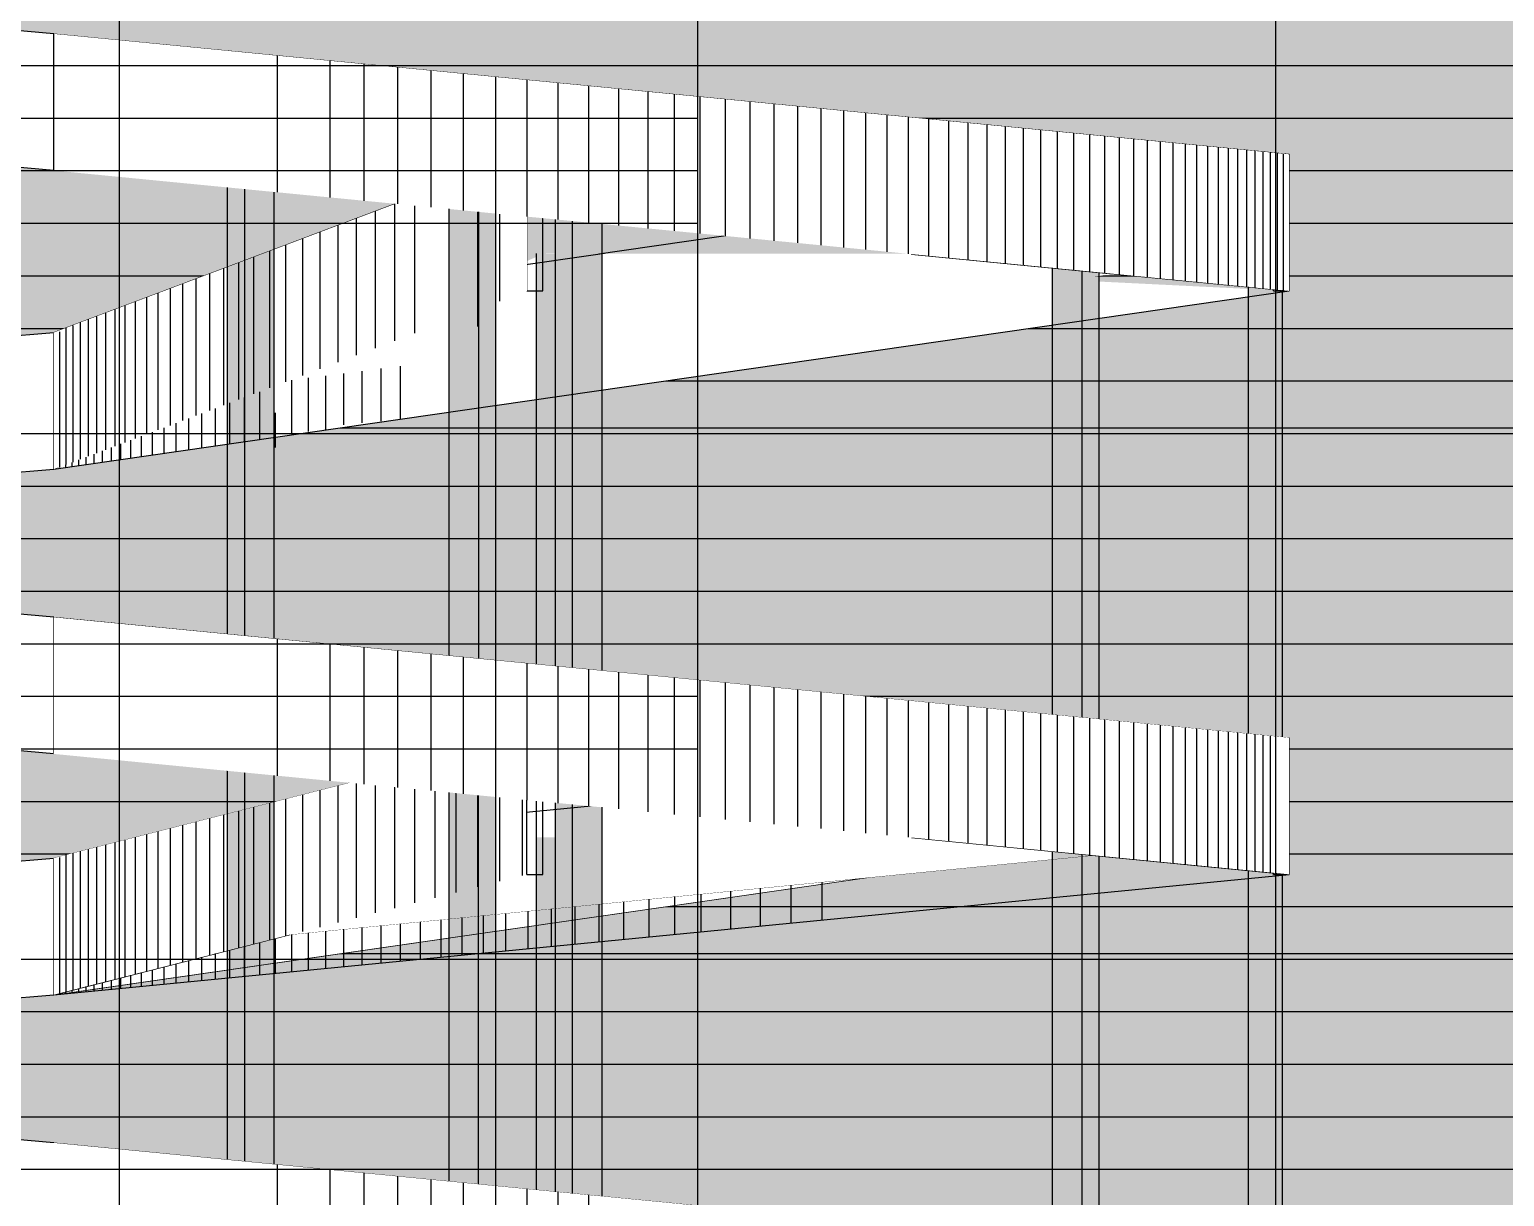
# Model space of a CAD drawing. Header units: millimetres. Extents: x 37653813 to 38677796, y 586285 to 874285.
# Drawn here: x 38262853 to 38290914, y 665817 to 688020 of the extents above; entities that cross this region are included whole.
import ezdxf

# ---------------------------------------------------------------- set-up
doc = ezdxf.new("R2010")
doc.units = ezdxf.units.MM
doc.header["$LTSCALE"] = 1000
doc.header["$MEASUREMENT"] = 0
doc.layers.get('0').update_dxf_attribs({"linetype": 'CONTINUOUS'})
for name, color, linetype in [('cen', 1, 'CONTINUOUS'), ('ELE-3', 7, 'CONTINUOUS'), ('ELE4', 4, 'CONTINUOUS'), ('HAT-251', 251, 'CONTINUOUS'), ('HAT-253', 253, 'CONTINUOUS'), ('RAMP-ELE2', 4, 'CONTINUOUS'), ('WAL', 3, 'CONTINUOUS'), ('램프좌측면', 7, 'CONTINUOUS'), ('먹-적색 14', 14, 'CONTINUOUS'), ('먹-적색(가로선) 26', 26, 'CONTINUOUS'), ('먹-흰색 255', 255, 'CONTINUOUS')]:
    doc.layers.add(name, color=color, linetype=linetype)

# ---------------------------------------------------------------- blocks, each defined once
blk = doc.blocks.new('sdmklfsdfsdf')
at = {"layer": 'cen', "ltscale": 5}
for p, q in [((38172116, 816642), (38329335, 816642)), ((38172116, 806642), (38329335, 806642))]:
    blk.add_line(p, q, dxfattribs=at)
blk = doc.blocks.new('dsfasdf')
at = {"layer": 'ELE4', "ltscale": 0.1}
for p, q in [((300, 0), (300, 2600)), ((14200, 0), (14200, 2600)), ((14500, 0), (14500, 2600))]:
    blk.add_line(p, q, dxfattribs=at)
at = {"layer": 'RAMP-ELE2', "ltscale": 0.1}
for p, q in [((14500, 0), (14500, 2600)), ((0, 0), (0, 2100))]:
    blk.add_line(p, q, dxfattribs=at)
at = {"layer": 'WAL', "color": 4, "ltscale": 10000}
for p, q in [((0, 2600), (300, 2600)), ((14200, 2600), (14500, 2600)), ((0, 0), (300, 0)), ((14200, 0), (14500, 0))]:
    blk.add_line(p, q, dxfattribs=at)
blk = doc.blocks.new('램프 서측입면')
at = {"layer": 'RAMP-ELE2', "ltscale": 0.1}
for p, q in [((43500, 49803), (67000, 47512)), ((43500, 31522), (67000, 34912)), ((43500, 26103), (43500, 28703))]:
    blk.add_line(p, q, dxfattribs=at)
blk.add_wipeout([(43500, 41522), (67000, 44912), (52800, 45612)]).dxf.layer = 'HAT-251'
blk.add_line((66700, 45612), (47993, 43765), dxfattribs=at)
for points, layer in [([(43500, 44122), (43500, 41522), (25500, 40000), (25500, 42600)], 'ELE4'), ([(43500, 31522), (67000, 34912), (52800, 35612)], 'HAT-251')]:
    blk.add_wipeout(points).dxf.layer = layer
at = {"layer": 'ELE-3', "ltscale": 1000}
blk.add_lwpolyline([(66877, 26424), (66877, 33824)], dxfattribs=at)
at = {"layer": 'HAT-251', "ltscale": 0.1}
blk.add_line((66890, 36412), (66890, 33823), dxfattribs=at)
at = {"layer": 'RAMP-ELE2', "ltscale": 0.1}
for p, q in [((43500, 41522), (67000, 44912)), ((25500, 42600), (43500, 44122)), ((43500, 41522), (43500, 44122)), ((25500, 40000), (43500, 41522)), ((66700, 34512), (47993, 32665))]:
    blk.add_line(p, q, dxfattribs=at)
blk.add_wipeout([(43500, 34122), (43500, 31522), (25500, 30000), (25500, 32600)]).dxf.layer = 'ELE4'
for p, q in [((25500, 32600), (43500, 34122)), ((43500, 31522), (43500, 34122)), ((43500, 31522), (67000, 33812)), ((25500, 30000), (43500, 31522))]:
    blk.add_line(p, q, dxfattribs=at)
blk.add_wipeout([(47993, 43211), (52500, 44924), (52800, 44924), (52800, 45624), (66700, 45624)]).dxf.layer = 'RAMP-ELE2'
at = {"layer": 'HAT-251', "ltscale": 0.1}
h = blk.add_hatch(color=256, dxfattribs=at)
h.dxf.hatch_style = 1
h.paths.add_polyline_path([(52675, 45624), (52675, 37809), (53036, 37774), (53036, 45612)])
at = {"layer": 'ELE-3', "ltscale": 1000}
blk.add_lwpolyline([(52675, 45624), (52675, 37809)], dxfattribs=at)
at = {"layer": 'RAMP-ELE2', "ltscale": 0.1}
for p, q in [((43500, 44122), (52500, 47512)), ((43500, 44122), (67000, 47512)), ((59819, 45612), (67000, 44912)), ((43500, 41522), (47993, 43765))]:
    blk.add_line(p, q, dxfattribs=at)
for points, layer in [([(25500, 27709), (25500, 30309), (43500, 28703), (43500, 26103)], 'ELE4'), ([(47993, 32665), (52500, 33812), (52800, 33812), (52800, 34512), (66700, 34512)], 'RAMP-ELE2')]:
    blk.add_wipeout(points).dxf.layer = layer
at = {"layer": 'HAT-251', "ltscale": 0.1}
h = blk.add_hatch(color=256, dxfattribs=at)
h.dxf.hatch_style = 1
h.paths.add_polyline_path([(52675, 34513), (52675, 27809), (53036, 27774), (53036, 34513)])
h = blk.add_hatch(color=256, dxfattribs=at)
h.dxf.hatch_style = 1
h.paths.add_polyline_path([(63738, 26573), (63738, 26573), (63738, 26573)])
h.paths.add_polyline_path([(63387, 26765), (63387, 34165), (62499, 34251), (62499, 26851)])
h = blk.add_hatch(color=256, dxfattribs=at)
h.dxf.hatch_style = 1
h.paths.add_polyline_path([(67000, 26412), (67000, 26412), (67000, 26000), (67000, 26000)])
h.paths.add_polyline_path([(66227, 33888), (66227, 26488), (66877, 26424), (66877, 33824)])
at = {"layer": 'ELE-3', "ltscale": 1000}
for points in [[(52675, 35209), (52675, 27809)], [(62499, 26851), (62499, 34251)], [(63062, 26796), (63062, 34196)], [(63387, 26765), (63387, 34165)], [(66227, 26488), (66227, 33888)]]:
    blk.add_lwpolyline(points, dxfattribs=at)
at = {"layer": 'HAT-251', "ltscale": 0.1}
for p, q in [((66770, 36435), (66770, 33835)), ((55810, 33437), (55810, 32722)), ((56370, 33492), (56370, 32776)), ((56940, 33549), (56940, 32832)), ((57520, 33606), (57520, 32888)), ((58110, 33664), (58110, 32946)), ((52960, 33156), (52960, 32444)), ((53410, 33200), (53410, 32488)), ((53870, 33246), (53870, 32533)), ((54340, 33292), (54340, 32578)), ((54820, 33339), (54820, 32625)), ((55310, 33388), (55310, 32673))]:
    blk.add_line(p, q, dxfattribs=at)
at = {"layer": 'RAMP-ELE2', "ltscale": 0.1}
for p, q in [((43500, 34122), (52500, 36412)), ((43500, 34122), (67000, 36412)), ((59819, 34512), (67000, 33812)), ((43500, 31522), (47993, 32665)), ((43500, 28703), (25500, 30309)), ((43500, 28703), (67000, 26412))]:
    blk.add_line(p, q, dxfattribs=at)
at = {"layer": 'RAMP-ELE2'}
blk.add_blockref('dsfasdf', (52500, 44912), dxfattribs=at)
for points in [[(43500, 41522), (43500, 44122), (52500, 47512), (52500, 44912)], [(43500, 31522), (43500, 34122), (52500, 36412), (52500, 33812)]]:
    blk.add_wipeout(points).dxf.layer = 'RAMP-ELE2'
at = {"layer": 'HAT-251', "ltscale": 0.1}
h = blk.add_hatch(color=256, dxfattribs=at)
h.dxf.hatch_style = 1
h.paths.add_polyline_path([(47694, 28294), (47694, 35694), (46806, 35781), (46806, 28381)])
h = blk.add_hatch(color=256, dxfattribs=at)
h.dxf.hatch_style = 1
h.paths.add_polyline_path([(51900, 27884), (51900, 35284), (51012, 35371), (51012, 27971)])
at = {"layer": 'ELE-3', "ltscale": 1000}
for points in [[(46806, 28381), (46806, 35781)], [(47131, 28349), (47131, 35749)], [(47694, 28258), (47694, 35694)], [(51012, 35371), (51012, 27971)], [(51575, 35316), (51575, 27916)], [(51900, 35284), (51900, 27884)]]:
    blk.add_lwpolyline(points, dxfattribs=at)
at = {"layer": 'HAT-251', "ltscale": 0.1}
for p, q in [((51980, 46940), (51980, 44716)), ((50360, 46706), (50360, 44106)), ((51560, 46833), (51560, 44233)), ((49610, 46424), (49610, 43824)), ((49980, 46563), (49980, 43963)), ((49250, 46288), (49250, 43688)), ((44850, 44630), (44850, 42030)), ((45050, 44706), (45050, 42106)), ((44150, 44367), (44150, 41767)), ((44310, 44427), (44310, 41827)), ((44480, 44491), (44480, 41891)), ((44660, 44559), (44660, 41959)), ((43610, 44131), (43610, 41550)), ((43730, 44208), (43730, 41608)), ((43860, 44257), (43860, 41657)), ((44000, 44310), (44000, 41710)), ((48020, 43215), (48020, 42204)), ((48340, 43256), (48340, 42235)), ((48670, 43299), (48670, 42268)), ((49010, 43343), (49010, 42367)), ((49360, 43388), (49360, 42401)), ((49720, 43434), (49720, 42436)), ((50090, 43482), (50090, 42473)), ((47410, 42995), (47410, 42086)), ((46570, 42678), (46570, 41965)), ((46840, 42780), (46840, 42004)), ((47120, 42886), (47120, 42044)), ((45820, 42396), (45820, 41856)), ((46060, 42486), (46060, 41891)), ((46310, 42580), (46310, 41927)), ((47710, 42593), (47710, 41932)), ((45160, 42147), (45160, 41761)), ((45370, 42226), (45370, 41792)), ((45590, 42309), (45590, 41823)), ((44420, 41868), (44420, 41654)), ((44590, 41932), (44590, 41679)), ((44770, 42000), (44770, 41705)), ((44960, 42072), (44960, 41732)), ((43720, 41605), (43720, 41553)), ((43840, 41650), (43840, 41571)), ((43970, 41699), (43970, 41590)), ((44110, 41752), (44110, 41610)), ((44260, 41808), (44260, 41631)), ((51980, 36280), (51980, 33680)), ((52410, 36389), (52410, 33789)), ((50750, 35967), (50750, 33367)), ((51150, 36069), (51150, 33469)), ((51560, 36173), (51560, 33573)), ((49610, 35677), (49610, 33077)), ((49980, 35771), (49980, 33171)), ((50360, 35868), (50360, 33268)), ((48560, 35410), (48560, 32810)), ((48900, 35496), (48900, 32896)), ((49250, 35585), (49250, 32985)), ((47300, 35089), (47300, 32489)), ((47600, 35165), (47600, 32565)), ((47910, 35244), (47910, 32644)), ((48230, 35326), (48230, 32726)), ((46200, 34809), (46200, 32209)), ((46460, 34875), (46460, 32275)), ((46730, 34944), (46730, 32344)), ((47010, 35015), (47010, 32415)), ((45050, 34516), (45050, 31916)), ((45260, 34570), (45260, 31970)), ((45480, 34626), (45480, 32026)), ((45710, 34684), (45710, 32084)), ((45950, 34745), (45950, 32145)), ((44000, 34249), (44000, 31649)), ((44150, 34287), (44150, 31687)), ((44310, 34328), (44310, 31728)), ((44480, 34371), (44480, 31771)), ((44660, 34417), (44660, 31817)), ((44850, 34465), (44850, 31865)), ((43610, 34131), (43610, 31550)), ((43730, 34180), (43730, 31580)), ((43860, 34213), (43860, 31613)), ((52520, 33112), (52520, 32401)), ((49720, 32836), (49720, 32128)), ((50090, 32872), (50090, 32164)), ((50470, 32910), (50470, 32201)), ((50860, 32948), (50860, 32239)), ((51260, 32988), (51260, 32278)), ((51670, 33028), (51670, 32318)), ((52090, 33070), (52090, 32359)), ((47710, 32593), (47710, 31932)), ((48020, 32668), (48020, 31962)), ((48340, 32700), (48340, 31993)), ((48670, 32732), (48670, 32026)), ((49010, 32766), (49010, 32059)), ((49360, 32800), (49360, 32093)), ((46570, 32303), (46570, 31821)), ((46840, 32372), (46840, 31847)), ((47120, 32443), (47120, 31875)), ((47410, 32517), (47410, 31903)), ((45370, 31998), (45370, 31704)), ((45590, 32054), (45590, 31725)), ((45820, 32112), (45820, 31748)), ((46060, 32173), (46060, 31771)), ((46310, 32237), (46310, 31796)), ((44260, 31715), (44260, 31596)), ((44420, 31756), (44420, 31611)), ((44590, 31799), (44590, 31628)), ((44770, 31845), (44770, 31646)), ((44960, 31893), (44960, 31664)), ((45160, 31944), (45160, 31684)), ((43720, 31578), (43720, 31543)), ((43840, 31608), (43840, 31555)), ((43970, 31641), (43970, 31568)), ((44110, 31677), (44110, 31581))]:
    blk.add_line(p, q, dxfattribs=at)
blk.add_wipeout([(25500, 37709), (25500, 40309), (43500, 38703), (43500, 36103)]).dxf.layer = 'ELE4'
at = {"layer": 'RAMP-ELE2', "ltscale": 0.1}
for p, q in [((43500, 38703), (25500, 40309)), ((43500, 36103), (43500, 38703)), ((43500, 36103), (25500, 37709))]:
    blk.add_line(p, q, dxfattribs=at)
for points in [[(43500, 49803), (67000, 47512), (67000, 44912), (43500, 47203)], [(43500, 28703), (67000, 26412), (67000, 23812), (43500, 26103)]]:
    blk.add_wipeout(points).dxf.layer = 'RAMP-ELE2'
at = {"layer": 'HAT-251', "ltscale": 0.1}
h = blk.add_hatch(color=256, dxfattribs=at)
h.dxf.hatch_style = 1
h.paths.add_polyline_path([(47694, 38294), (47694, 46794), (46806, 46881), (46806, 38381)])
h = blk.add_hatch(color=256, dxfattribs=at)
h.dxf.hatch_style = 1
h.paths.add_polyline_path([(51903, 37884), (51903, 46384), (51015, 46471), (51015, 37971)])
h = blk.add_hatch(color=256, dxfattribs=at)
h.dxf.hatch_style = 1
h.paths.add_polyline_path([(53924, 37687), (53924, 46187), (53036, 46274), (53036, 37774)])
h = blk.add_hatch(color=256, dxfattribs=at)
h.dxf.hatch_style = 1
h.paths.add_polyline_path([(63738, 36573), (63738, 36573), (63738, 36573)])
h.paths.add_polyline_path([(63387, 36765), (63387, 45265), (62499, 45351), (62499, 36851)])
h = blk.add_hatch(color=256, dxfattribs=at)
h.dxf.hatch_style = 1
h.paths.add_polyline_path([(67000, 36412), (67000, 36412), (67000, 36000), (67000, 36000)])
h.paths.add_polyline_path([(66227, 44988), (66227, 36488), (66877, 36424), (66877, 44924)])
at = {"layer": 'ELE-3', "ltscale": 1000}
for points in [[(46806, 38381), (46806, 46881)], [(47131, 38349), (47131, 46849)], [(47694, 38294), (47694, 46794)], [(51015, 46471), (51015, 37971)], [(51578, 46416), (51578, 37916)], [(51903, 46384), (51903, 37884)], [(53036, 46274), (53036, 37774)], [(53361, 46242), (53361, 37742)], [(53924, 46187), (53924, 37687)], [(62499, 36851), (62499, 45351)], [(63062, 36796), (63062, 45296)], [(63387, 36765), (63387, 45265)], [(66227, 36488), (66227, 44988)], [(66877, 36424), (66877, 44924)]]:
    blk.add_lwpolyline(points, dxfattribs=at)
at = {"layer": 'HAT-251', "ltscale": 0.1}
for p, q in [((47750, 49389), (47750, 46789)), ((48750, 49291), (48750, 46691)), ((49400, 49228), (49400, 46628)), ((50040, 49166), (50040, 46566)), ((50670, 49104), (50670, 46504)), ((51290, 49044), (51290, 46444)), ((51900, 48984), (51900, 46384)), ((52500, 48926), (52500, 46326)), ((53090, 48868), (53090, 46268)), ((53670, 48812), (53670, 46212)), ((54240, 48756), (54240, 46156)), ((54800, 48702), (54800, 46102)), ((55300, 48653), (55300, 46053)), ((55790, 48605), (55790, 46005)), ((56270, 48558), (56270, 45958)), ((56740, 48512), (56740, 45912)), ((57200, 48468), (57200, 45868)), ((57650, 48424), (57650, 45824)), ((58090, 48381), (58090, 45781)), ((58520, 48339), (58520, 45739)), ((58940, 48298), (58940, 45698)), ((59350, 48258), (59350, 45658)), ((59750, 48219), (59750, 45619)), ((60140, 48181), (60140, 45581)), ((60520, 48144), (60520, 45544)), ((60890, 48108), (60890, 45508)), ((61250, 48073), (61250, 45473)), ((61600, 48039), (61600, 45439)), ((61940, 48006), (61940, 45406)), ((62270, 47973), (62270, 45373)), ((62590, 47942), (62590, 45342)), ((62900, 47912), (62900, 45312)), ((63200, 47883), (63200, 45283)), ((63490, 47855), (63490, 45255)), ((63770, 47827), (63770, 45227)), ((64040, 47801), (64040, 45201)), ((64300, 47776), (64300, 45176)), ((64550, 47751), (64550, 45151)), ((64790, 47728), (64790, 45128)), ((65020, 47705), (65020, 45105)), ((65240, 47684), (65240, 45084)), ((65450, 47663), (65450, 45063)), ((65650, 47644), (65650, 45044)), ((65840, 47625), (65840, 45025)), ((66020, 47608), (66020, 45008)), ((66190, 47591), (66190, 44991)), ((66350, 47576), (66350, 44976)), ((66500, 47561), (66500, 44961)), ((66640, 47547), (66640, 44947)), ((66770, 47535), (66770, 44935)), ((66890, 47512), (66890, 44923)), ((48560, 46028), (48560, 43428)), ((48900, 46156), (48900, 43556)), ((47910, 45783), (47910, 43183)), ((48230, 45904), (48230, 43304)), ((47300, 45553), (47300, 42953)), ((47600, 45666), (47600, 43066)), ((46460, 45237), (46460, 42637)), ((46730, 45339), (46730, 42739)), ((47010, 45444), (47010, 42844)), ((45710, 44954), (45710, 42354)), ((45950, 45045), (45950, 42445)), ((46200, 45139), (46200, 42539)), ((45260, 44785), (45260, 42185)), ((45480, 44868), (45480, 42268)), ((47750, 28289), (47750, 25689)), ((48750, 28191), (48750, 25591)), ((49400, 28128), (49400, 25528)), ((50040, 28066), (50040, 25466)), ((50670, 28004), (50670, 25404)), ((51290, 27944), (51290, 25344)), ((51900, 27884), (51900, 25284)), ((52500, 27826), (52500, 25226)), ((53090, 27768), (53090, 25168)), ((53670, 27712), (53670, 25112))]:
    blk.add_line(p, q, dxfattribs=at)
blk.add_wipeout([(25500, 48809), (25500, 51409), (43500, 49803), (43500, 47203)]).dxf.layer = 'ELE4'
at = {"layer": 'RAMP-ELE2', "ltscale": 0.1}
for p, q in [((43500, 49803), (25500, 51409)), ((43500, 47203), (43500, 49803)), ((43500, 47203), (25500, 48809))]:
    blk.add_line(p, q, dxfattribs=at)
at = {"layer": 'RAMP-ELE2'}
blk.add_blockref('dsfasdf', (52500, 33812), dxfattribs=at)
at = {"layer": 'RAMP-ELE2', "ltscale": 0.1}
blk.add_line((43500, 38703), (67000, 36412), dxfattribs=at)
blk.add_wipeout([(43500, 38703), (67000, 36412), (67000, 33812), (43500, 36103)]).dxf.layer = 'RAMP-ELE2'
at = {"layer": 'HAT-251', "ltscale": 0.1}
h = blk.add_hatch(color=256, dxfattribs=at)
h.dxf.hatch_style = 1
h.paths.add_polyline_path([(53924, 27687), (53924, 35087), (53036, 35174), (53036, 27774)])
at = {"layer": 'ELE-3', "ltscale": 1000}
for points in [[(53036, 35174), (53036, 27774)], [(53361, 35142), (53361, 27742)], [(53924, 35087), (53924, 27687)]]:
    blk.add_lwpolyline(points, dxfattribs=at)
at = {"layer": 'HAT-251', "ltscale": 0.1}
for p, q in [((47750, 38289), (47750, 35689)), ((48750, 38191), (48750, 35591)), ((49400, 38128), (49400, 35528)), ((50040, 38066), (50040, 35466)), ((50670, 38004), (50670, 35404)), ((51290, 37944), (51290, 35344)), ((51900, 37884), (51900, 35284)), ((52500, 37826), (52500, 35226)), ((53090, 37768), (53090, 35168)), ((53670, 37712), (53670, 35112)), ((54240, 37656), (54240, 35056)), ((54800, 37602), (54800, 35002)), ((55300, 37553), (55300, 34953)), ((55790, 37505), (55790, 34905)), ((56270, 37458), (56270, 34858)), ((56740, 37412), (56740, 34812)), ((57200, 37368), (57200, 34768)), ((57650, 37324), (57650, 34724)), ((58090, 37281), (58090, 34681)), ((58520, 37239), (58520, 34639)), ((58940, 37198), (58940, 34598)), ((59350, 37158), (59350, 34558)), ((59750, 37119), (59750, 34519)), ((60140, 37081), (60140, 34481)), ((60520, 37044), (60520, 34444)), ((60890, 37008), (60890, 34408)), ((61250, 36973), (61250, 34373)), ((61600, 36939), (61600, 34339)), ((61940, 36906), (61940, 34306)), ((62270, 36873), (62270, 34273)), ((62590, 36842), (62590, 34242)), ((62900, 36812), (62900, 34212)), ((63200, 36783), (63200, 34183)), ((63490, 36755), (63490, 34155)), ((63770, 36727), (63770, 34127)), ((64040, 36701), (64040, 34101)), ((64300, 36676), (64300, 34076)), ((64550, 36651), (64550, 34051)), ((64790, 36628), (64790, 34028)), ((65020, 36605), (65020, 34005)), ((65240, 36584), (65240, 33984)), ((65450, 36563), (65450, 33963)), ((65650, 36544), (65650, 33944)), ((65840, 36525), (65840, 33925)), ((66020, 36508), (66020, 33908)), ((66190, 36491), (66190, 33891)), ((66350, 36476), (66350, 33876)), ((66500, 36461), (66500, 33861)), ((66640, 36447), (66640, 33847))]:
    blk.add_line(p, q, dxfattribs=at)

msp = doc.modelspace()

# ---------------------------------------------------------------- hatches: boundary and pattern name
at = {"layer": '먹-적색 14', "ltscale": 0.1}
h = msp.add_hatch(dxfattribs=at)
h.set_pattern_fill('DOTS', color=256, scale=3000)
h.paths.add_polyline_path([(38263416.3, 691934.4), (38256416.3, 691934.4), (38256416.3, 691934.4), (38219816.3, 691934.4), (38219816.3, 639334.4), (38275566.3, 639334.4), (38275566.3, 691934.4)])
at = {"layer": '먹-흰색 255', "ltscale": 0.1}
h = msp.add_hatch(dxfattribs=at)
h.set_pattern_fill('DOTS', color=256, scale=3000)
h.paths.add_polyline_path([(38325891.3, 639334.4), (38325891.3, 689334.4), (38275566.3, 689334.4), (38275566.3, 639334.4)])

# ---------------------------------------------------------------- linework, layer by layer
at = {"layer": 'HAT-253', "ltscale": 0.1}
for points in [[(38275566.3, 687334.4), (38325891.3, 687334.4)], [(38275566.3, 686334.4), (38325891.3, 686334.4)], [(38275566.3, 685334.4), (38325891.3, 685334.4)], [(38275566.3, 684334.4), (38325891.3, 684334.4)], [(38275566.3, 683334.4), (38325891.3, 683334.4)], [(38275566.3, 682334.4), (38325891.3, 682334.4)], [(38275566.3, 681334.4), (38325891.3, 681334.4)], [(38275566.3, 680334.4), (38325891.3, 680334.4)], [(38275566.3, 679334.4), (38325891.3, 679334.4)], [(38275566.3, 678334.4), (38325891.3, 678334.4)], [(38275566.3, 677334.4), (38325891.3, 677334.4)], [(38275566.3, 676334.4), (38325891.3, 676334.4)], [(38275566.3, 675334.4), (38325891.3, 675334.4)], [(38275566.3, 674334.4), (38325891.3, 674334.4)], [(38275566.3, 673334.4), (38325891.3, 673334.4)], [(38275566.3, 672334.4), (38325891.3, 672334.4)], [(38275566.3, 671334.4), (38325891.3, 671334.4)], [(38275566.3, 670334.4), (38325891.3, 670334.4)], [(38275566.3, 669334.4), (38325891.3, 669334.4)], [(38275566.3, 668334.4), (38325891.3, 668334.4)], [(38275566.3, 667334.4), (38325891.3, 667334.4)], [(38275566.3, 666334.4), (38325891.3, 666334.4)]]:
    msp.add_lwpolyline(points, dxfattribs=at)
at = {"layer": '먹-적색(가로선) 26', "ltscale": 0.1}
for points in [[(38220716.3, 683334.4), (38275566.3, 683334.4)], [(38220716.3, 682334.4), (38275566.3, 682334.4)], [(38220716.3, 681334.4), (38275566.3, 681334.4)], [(38220716.3, 679334.4), (38275566.3, 679334.4)], [(38220716.3, 673334.4), (38275566.3, 673334.4)], [(38220716.3, 672334.4), (38275566.3, 672334.4)], [(38220716.3, 671334.4), (38275566.3, 671334.4)]]:
    msp.add_lwpolyline(points, dxfattribs=at)

# ---------------------------------------------------------------- block references
at = {"xscale": -1}
msp.add_blockref('sdmklfsdfsdf', (76523541.7, -136208.1), dxfattribs=at)

# ---------------------------------------------------------------- next in the draw order: block references
at = {"layer": '램프좌측면'}
msp.add_blockref('램프 서측입면', (38219816.3, 638134.4), dxfattribs=at)

# ---------------------------------------------------------------- next in the draw order: linework, layer by layer
at = {"layer": 'cen', "ltscale": 5}
for points in [[(38264566.3, 613334.4), (38264566.3, 700227.2)], [(38275566.3, 613334.4), (38275566.3, 700227.2)], [(38286566.3, 613334.4), (38286566.3, 700227.2)]]:
    msp.add_lwpolyline(points, dxfattribs=at)
at = {"layer": '먹-적색(가로선) 26', "ltscale": 0.1}
for points in [[(38220716.3, 687334.4), (38275566.3, 687334.4)], [(38220716.3, 686334.4), (38275566.3, 686334.4)], [(38220716.3, 685334.4), (38275566.3, 685334.4)], [(38220716.3, 684334.4), (38275566.3, 684334.4)], [(38220716.3, 680334.4), (38275566.3, 680334.4)], [(38220716.3, 678334.4), (38275566.3, 678334.4)], [(38220716.3, 677334.4), (38275566.3, 677334.4)], [(38220716.3, 676334.4), (38275566.3, 676334.4)], [(38220716.3, 675334.4), (38275566.3, 675334.4)], [(38220716.3, 674334.4), (38275566.3, 674334.4)], [(38220716.3, 670334.4), (38275566.3, 670334.4)], [(38220716.3, 669334.4), (38275566.3, 669334.4)], [(38220716.3, 668334.4), (38275566.3, 668334.4)], [(38220716.3, 667334.4), (38275566.3, 667334.4)], [(38220716.3, 666334.4), (38275566.3, 666334.4)]]:
    msp.add_lwpolyline(points, dxfattribs=at)

doc.saveas('drawing.dxf')
